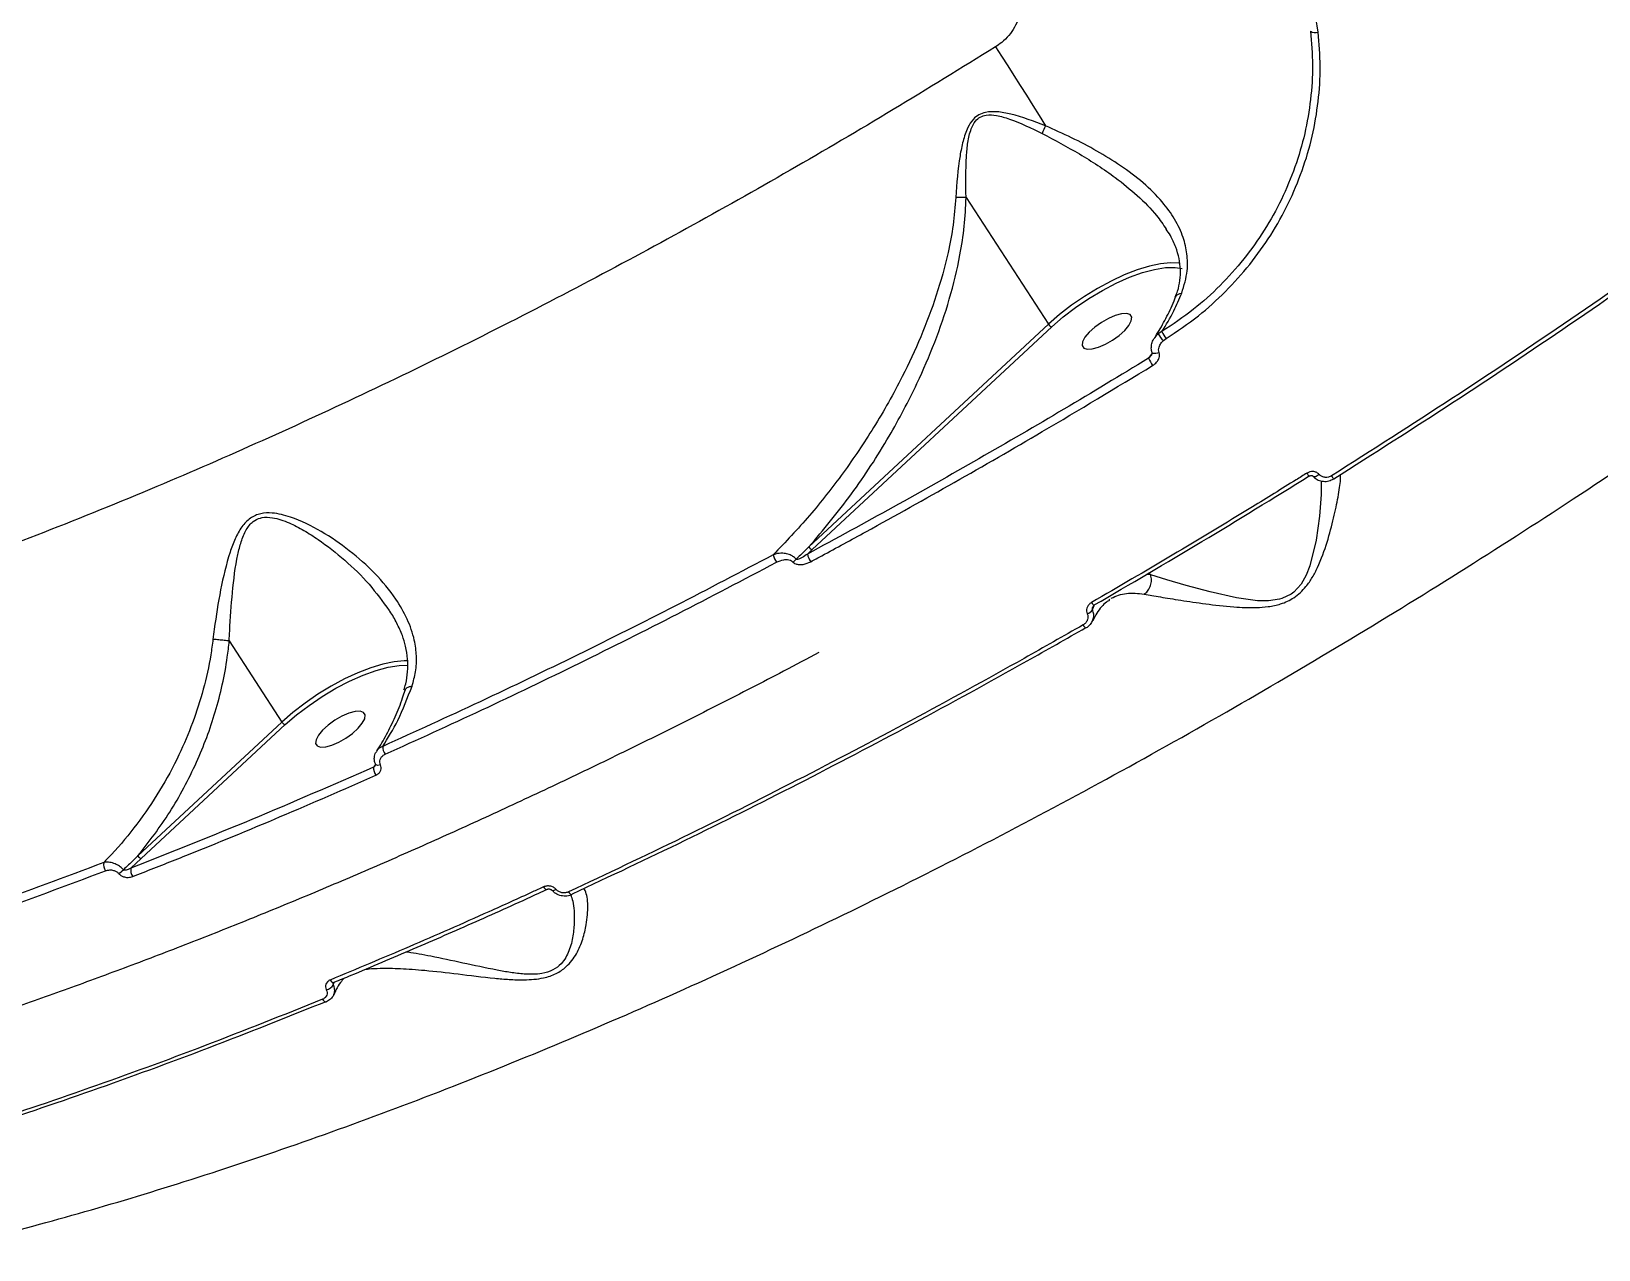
# Model space of a CAD drawing. Header units: millimetres. Extents: x -6901 to 7060, y -7557 to 6158.
# Drawn here: x 1941.7 to 2186.4, y -3014.3 to -2824 of the extents above; entities that cross this region are included whole.
import ezdxf

# ---------------------------------------------------------------- set-up
doc = ezdxf.new("R2010")
doc.units = ezdxf.units.MM
for name, color, linetype in [('DIKOM_ОБЪЕКТ', 7, 'Continuous'), ('DIKOM_РАЗМЕР_ЗОНА', 7, 'Continuous'), ('DIKOM_РАЗМЕР_ОБЪЕКТА', 7, 'Continuous')]:
    doc.layers.add(name, color=color, linetype=linetype)
doc.styles.add('style1', font='arial.ttf', dxfattribs={"width": 0.8})
doc.dimstyles.new('1-50', dxfattribs={"dimtxt": 300, "dimasz": 200, "dimexe": 100, "dimexo": 0, "dimgap": 100, "dimtad": 1, "dimtxsty": 'style1', "dimcen": 200, "dimclrd": 7, "dimclre": 7, "dimclrt": 7, "dimadec": 1, "dimazin": 2, "dimtfac": 1, "dimtmove": 0, "dimatfit": 2, "dimfxl": 0, "dimlwd": 25, "dimlwe": 18, "dimarcsym": 0})

# ---------------------------------------------------------------- blocks, each defined once
blk = doc.blocks.new('*D1')
at = {"layer": 'Defpoints', "color": 0, "transparency": 16777216}
for p in [(-4076.66, -462.32), (4983.51, -3127.59), (4983.51, -6854.07)]:
    blk.add_point(p, dxfattribs=at)
at = {"layer": 'DIKOM_РАЗМЕР_ОБЪЕКТА', "color": 7, "lineweight": 18, "transparency": 16777216}
for p, q in [((-4076.66, -462.32), (-4076.66, -6954.07)), ((4983.51, -3127.59), (4983.51, -6954.07))]:
    blk.add_line(p, q, dxfattribs=at)
at = {"layer": 'DIKOM_РАЗМЕР_ОБЪЕКТА', "color": 7, "lineweight": 25, "transparency": 16777216}
blk.add_line((-3876.66, -6854.07), (4783.51, -6854.07), dxfattribs=at)
at = {"layer": 'DIKOM_РАЗМЕР_ОБЪЕКТА', "color": 7, "transparency": 16777216}
for points in [[(-3876.66, -6820.74), (-3876.66, -6887.4), (-4076.66, -6854.07)], [(4783.51, -6820.74), (4783.51, -6887.4), (4983.51, -6854.07)]]:
    blk.add_solid(points, dxfattribs=at)
at = {"layer": 'DIKOM_РАЗМЕР_ОБЪЕКТА', "color": 7, "transparency": 16777216, "insert": (453.43, -6600.9), "char_height": 300, "attachment_point": 5, "style": 'style1'}
blk.add_mtext('9050', dxfattribs=at)
blk = doc.blocks.new('*D2')
at = {"layer": 'Defpoints', "color": 0, "transparency": 16777216}
for p in [(-1102.73, 4151.17), (-5819.23, -4492.42), (4721.24, -4492.42)]:
    blk.add_point(p, dxfattribs=at)
at = {"layer": 'DIKOM_РАЗМЕР_ОБЪЕКТА', "color": 7, "lineweight": 18, "transparency": 16777216}
for p, q in [((-1102.73, 4151.17), (-5919.23, 4151.17)), ((4721.24, -4492.42), (-5919.23, -4492.42))]:
    blk.add_line(p, q, dxfattribs=at)
at = {"layer": 'DIKOM_РАЗМЕР_ОБЪЕКТА', "color": 7, "lineweight": 25, "transparency": 16777216}
blk.add_line((-5819.23, 3951.17), (-5819.23, -4292.42), dxfattribs=at)
at = {"layer": 'DIKOM_РАЗМЕР_ОБЪЕКТА', "color": 7, "transparency": 16777216}
for points in [[(-5852.56, 3951.17), (-5785.89, 3951.17), (-5819.23, 4151.17)], [(-5852.56, -4292.42), (-5785.89, -4292.42), (-5819.23, -4492.42)]]:
    blk.add_solid(points, dxfattribs=at)
at = {"layer": 'DIKOM_РАЗМЕР_ОБЪЕКТА', "color": 7, "transparency": 16777216, "insert": (-6072.4, -170.63), "char_height": 300, "attachment_point": 5, "rotation": 90, "style": 'style1'}
blk.add_mtext('8650', dxfattribs=at)
blk = doc.blocks.new('*D3')
at = {"layer": 'Defpoints', "color": 0, "transparency": 16777216}
for p in [(-1553.27, 6158.28), (-6450.85, -6312.94), (5659.92, -6312.94)]:
    blk.add_point(p, dxfattribs=at)
at = {"layer": 'DIKOM_РАЗМЕР_ЗОНА', "color": 7, "lineweight": 18, "transparency": 16777216}
for p, q in [((-1553.27, 6158.28), (-6550.85, 6158.28)), ((5659.92, -6312.94), (-6550.85, -6312.94))]:
    blk.add_line(p, q, dxfattribs=at)
at = {"layer": 'DIKOM_РАЗМЕР_ЗОНА', "color": 7, "lineweight": 25, "transparency": 16777216}
blk.add_line((-6450.85, 5958.28), (-6450.85, -6112.94), dxfattribs=at)
at = {"layer": 'DIKOM_РАЗМЕР_ЗОНА', "color": 7, "transparency": 16777216}
for points in [[(-6484.18, 5958.28), (-6417.52, 5958.28), (-6450.85, 6158.28)], [(-6484.18, -6112.94), (-6417.52, -6112.94), (-6450.85, -6312.94)]]:
    blk.add_solid(points, dxfattribs=at)
at = {"layer": 'DIKOM_РАЗМЕР_ЗОНА', "color": 7, "transparency": 16777216, "insert": (-6704.02, -77.33), "char_height": 300, "attachment_point": 5, "rotation": 90, "style": 'style1'}
blk.add_mtext('12500', dxfattribs=at)
blk = doc.blocks.new('*D4')
at = {"layer": 'Defpoints', "color": 0, "transparency": 16777216}
for p in [(-5588.2, -1083.32), (7059.54, -2218.88), (7059.54, -7457.08)]:
    blk.add_point(p, dxfattribs=at)
at = {"layer": 'DIKOM_РАЗМЕР_ЗОНА', "color": 7, "lineweight": 18, "transparency": 16777216}
for p, q in [((-5588.2, -1083.32), (-5588.2, -7557.08)), ((7059.54, -2218.88), (7059.54, -7557.08))]:
    blk.add_line(p, q, dxfattribs=at)
at = {"layer": 'DIKOM_РАЗМЕР_ЗОНА', "color": 7, "lineweight": 25, "transparency": 16777216}
blk.add_line((-5388.2, -7457.08), (6859.54, -7457.08), dxfattribs=at)
at = {"layer": 'DIKOM_РАЗМЕР_ЗОНА', "color": 7, "transparency": 16777216}
for points in [[(-5388.2, -7423.74), (-5388.2, -7490.41), (-5588.2, -7457.08)], [(6859.54, -7423.74), (6859.54, -7490.41), (7059.54, -7457.08)]]:
    blk.add_solid(points, dxfattribs=at)
at = {"layer": 'DIKOM_РАЗМЕР_ЗОНА', "color": 7, "transparency": 16777216, "insert": (735.67, -7203.9), "char_height": 300, "attachment_point": 5, "style": 'style1'}
blk.add_mtext('12650', dxfattribs=at)

msp = doc.modelspace()

# ---------------------------------------------------------------- linework, layer by layer
at = {"layer": 'DIKOM_ОБЪЕКТ', "color": 7, "linetype": 'Continuous', "lineweight": 15}
for p, q in [((2087.682, -2849.971), (2100.531, -2869.751)), ((2100.531, -2869.751), (2063.131, -2904.545)), ((2063.656, -2904.955), (2101.056, -2870.162)), ((2118.255, -2870.914), (2117.673, -2871.27)), ((2118.489, -2872.312), (2118.899, -2872.005)), ((2116.737, -2874.303), (2116.152, -2875.078)), ((2116.759, -2874.235), (2116.746, -2874.211)), ((2062.909, -2905.649), (2063.656, -2904.955)), ((2116.488, -2908.892), (2115.786, -2908.846)), ((2116.488, -2908.892), (2116.271, -2908.56)), ((2109.951, -2912.809), (2110.102, -2912.7)), ((2106.35, -2917.215), (2106.354, -2917.213)), ((1972.634, -2919.238), (1980.857, -2931.896)), ((1980.857, -2931.896), (1958.382, -2952.804)), ((1958.907, -2953.215), (1981.381, -2932.306)), ((1995.479, -2938.53), (1995.179, -2938.928)), ((1957.293, -2954.709), (1958.907, -2953.215)), ((1988.905, -2972.924), (1989.039, -2972.553)), ((1987.777, -2975.594), (1987.813, -2975.575))]:
    msp.add_line(p, q, dxfattribs=at)
at = {"layer": 'DIKOM_ОБЪЕКТ', "color": 7, "linetype": 'Continuous', "lineweight": 15, "flags": 128}
for points in [[(2092.255, -2826.44), (2093.206, -2827.901), (2094.168, -2829.391), (2095.139, -2830.907), (2096.117, -2832.447), (2097.101, -2834.005), (2098.087, -2835.58), (2099.074, -2837.167), (2100.059, -2838.763)], [(2121.022, -2860.254), (2120.952, -2860.244), (2119.608, -2860.172), (2118.043, -2860.323), (2116.29, -2860.695), (2114.388, -2861.279), (2112.377, -2862.062), (2110.303, -2863.028), (2108.208, -2864.155), (2106.14, -2865.42), (2104.143, -2866.794), (2102.26, -2868.249), (2100.531, -2869.751)], [(2101.056, -2870.162), (2102.83, -2868.625), (2104.768, -2867.143), (2106.825, -2865.75), (2108.95, -2864.481), (2111.093, -2863.367), (2113.2, -2862.433), (2115.223, -2861.704), (2117.111, -2861.195), (2118.818, -2860.921), (2120.305, -2860.886), (2121.402, -2861.056)], [(2105.86, -2872.509), (2105.794, -2873.086), (2106.041, -2873.482), (2106.581, -2873.667), (2107.37, -2873.625), (2108.345, -2873.36), (2109.426, -2872.893), (2110.526, -2872.262), (2111.556, -2871.517), (2112.432, -2870.72), (2113.084, -2869.935), (2113.458, -2869.226), (2113.524, -2868.649), (2113.277, -2868.252), (2112.737, -2868.067), (2111.948, -2868.109), (2110.973, -2868.375), (2109.892, -2868.842), (2108.792, -2869.473), (2107.762, -2870.217), (2106.886, -2871.014), (2106.234, -2871.799), (2105.86, -2872.509)], [(2117.813, -2874.178), (2117.547, -2874.271), (2117.291, -2874.329), (2117.066, -2874.346), (2116.889, -2874.321), (2116.776, -2874.257), (2116.759, -2874.235)], [(2143.088, -2894.2), (2143.098, -2896.375), (2142.843, -2899.765), (2142.347, -2903.478), (2141.349, -2907.485), (2140.786, -2908.931), (2139.994, -2910.34), (2138.854, -2911.605), (2138.425, -2911.928), (2136.982, -2912.62), (2136.619, -2912.725), (2134.881, -2912.978), (2133.175, -2912.951), (2129.912, -2912.508), (2125.767, -2911.584), (2122.032, -2910.575), (2119, -2909.696), (2116.494, -2908.902), (2116.492, -2908.901), (2116.492, -2908.901)], [(2142.8, -2893.227), (2142.643, -2893.348), (2142.487, -2893.45), (2142.336, -2893.53), (2142.198, -2893.583), (2142.077, -2893.609), (2141.979, -2893.606), (2141.907, -2893.574), (2141.89, -2893.558)], [(2144.719, -2893.439), (2144.811, -2893.579), (2144.894, -2893.702), (2144.964, -2893.804), (2145.02, -2893.882), (2145.06, -2893.932), (2145.082, -2893.953), (2145.085, -2893.944), (2145.069, -2893.906)], [(2107.265, -2913.219), (2107.362, -2913.363), (2107.452, -2913.486), (2107.532, -2913.585), (2107.599, -2913.656), (2107.65, -2913.694), (2107.683, -2913.701), (2107.686, -2913.699)], [(2107.686, -2913.699), (2107.697, -2913.673), (2107.692, -2913.614)], [(2105.928, -2916.737), (2106.021, -2916.876), (2106.109, -2916.996), (2106.187, -2917.093), (2106.254, -2917.164), (2106.306, -2917.206), (2106.343, -2917.218), (2106.35, -2917.215)], [(2000.573, -2922.321), (1999.933, -2922.316), (1998.368, -2922.468), (1996.615, -2922.84), (1994.713, -2923.423), (1992.703, -2924.207), (1990.628, -2925.173), (1988.534, -2926.3), (1986.465, -2927.565), (1984.468, -2928.939), (1982.585, -2930.393), (1980.857, -2931.896)], [(1981.381, -2932.306), (1983.155, -2930.77), (1985.093, -2929.288), (1987.15, -2927.895), (1989.276, -2926.626), (1991.418, -2925.512), (1993.526, -2924.578), (1995.548, -2923.848), (1997.436, -2923.34), (1999.144, -2923.065), (2000.559, -2923.027)], [(1986.186, -2934.654), (1986.119, -2935.23), (1986.366, -2935.627), (1986.906, -2935.812), (1987.696, -2935.77), (1988.67, -2935.505), (1989.751, -2935.038), (1990.852, -2934.406), (1991.881, -2933.662), (1992.757, -2932.865), (1993.409, -2932.08), (1993.783, -2931.37), (1993.849, -2930.794), (1993.602, -2930.397), (1993.062, -2930.212), (1992.273, -2930.254), (1991.298, -2930.519), (1990.217, -2930.987), (1989.117, -2931.618), (1988.087, -2932.362), (1987.211, -2933.159), (1986.56, -2933.944), (1986.186, -2934.654)], [(1996.238, -2938.599), (1996.021, -2938.645), (1995.827, -2938.66), (1995.665, -2938.642), (1995.546, -2938.592), (1995.477, -2938.513), (1995.475, -2938.51)], [(2021.689, -2957.652), (2021.79, -2957.793), (2021.892, -2957.91), (2021.99, -2957.999), (2022.082, -2958.056), (2022.164, -2958.078), (2022.232, -2958.066), (2022.233, -2958.066)], [(2023.666, -2958.042), (2023.544, -2958.116), (2023.428, -2958.176), (2023.322, -2958.219), (2023.228, -2958.246), (2023.148, -2958.254), (2023.084, -2958.244), (2023.038, -2958.216), (2023.032, -2958.21)], [(2025.609, -2958.425), (2025.706, -2958.562), (2025.804, -2958.677), (2025.899, -2958.765), (2025.988, -2958.824), (2026.068, -2958.851), (2026.135, -2958.846), (2026.143, -2958.842)], [(2026.143, -2958.842), (2026.188, -2958.808), (2026.224, -2958.739)], [(1988.386, -2972.197), (1988.489, -2972.337), (1988.595, -2972.452), (1988.701, -2972.538), (1988.803, -2972.59), (1988.896, -2972.608), (1988.978, -2972.589)], [(1987.193, -2975.2), (1987.292, -2975.336), (1987.395, -2975.449), (1987.498, -2975.533), (1987.598, -2975.587), (1987.691, -2975.608), (1987.773, -2975.596), (1987.777, -2975.594)]]:
    msp.add_lwpolyline(points, dxfattribs=at)
at = {"layer": 'DIKOM_ОБЪЕКТ', "color": 7, "linetype": 'Continuous', "lineweight": 15}
for centre, radius, start, end in [((2142.184, -2822.602), 1.59, 242.16905, 286.85104), ((2240.497, -2901.476), 153.805, 155.93664, 156.42289), ((2101.3, -2869.31), 0.886, 209.86783, 254.02966), ((2118.126, -2872.218), 1.051, 115.53867, 146.50906), ((2121.391, -2869.202), 4.254, 209.08476, 226.98565), ((2127.834, -2865.998), 10.767, 207.16427, 213.91011), ((2124.189, -2871.246), 8.904, 205.49209, 213.89425), ((2142.655, -2892.127), 1.978, 206.6633, 225.03928), ((2060.707, -2905.105), 3.215, 191.9702, 214.84759), ((2058.959, -2904.57), 2.874, 305.80337, 319.02993), ((2065.98, -2905.041), 3.13, 191.19013, 215.34418), ((2063.899, -2904.104), 0.886, 209.86833, 254.02916), ((2106.109, -2913.521), 1.551, 288.05769, 327.56356), ((1981.625, -2931.455), 0.886, 209.85713, 254.04075), ((1998.604, -2935.772), 2.008, 177.8881, 215.42138), ((1997.05, -2939.099), 1.879, 174.76561, 216.14495), ((1959.15, -2952.363), 0.886, 209.86815, 254.02936), ((1954.651, -2954.173), 1.651, 168.65065, 215.31472), ((1953.799, -2952.855), 3.139, 300.20199, 317.19074), ((1958.852, -2955.083), 1.603, 166.53616, 216.02343), ((1987.502, -2972.091), 1.632, 280.15959, 329.30959)]:
    msp.add_arc(centre, radius, start, end, dxfattribs=at)
for points, knots in [([(1836.122, -3022.975), (1839.914, -3023.291), (1847.501, -3023.922), (1859.861, -3023.946), (1873.017, -3023.288), (1887.032, -3021.852), (1901.858, -3019.644), (1917.174, -3016.706), (1932.913, -3013.068), (1949.005, -3008.772), (1965.712, -3003.748), (1983, -2997.983), (2000.823, -2991.479), (2018.794, -2984.379), (2036.847, -2976.72), (2054.919, -2968.553), (2073.297, -2959.746), (2091.932, -2950.304), (2110.763, -2940.246), (2129.387, -2929.787), (2147.747, -2918.973), (2165.79, -2907.854), (2183.8, -2896.258), (2201.713, -2884.205), (2219.463, -2871.727), (2236.676, -2859.089), (2253.305, -2846.337), (2269.319, -2833.519), (2284.964, -2820.44), (2300.167, -2807.134), (2314.871, -2793.644), (2327.767, -2781.204), (2339.05, -2769.842), (2345.488, -2763.006), (2348.71, -2759.586)], [0, 0, 0, 0, 0.0311784, 0.0623809, 0.0935594, 0.1256442, 0.1577551, 0.1898399, 0.2210202, 0.2522243, 0.2834046, 0.3154897, 0.3476009, 0.379686, 0.410889, 0.4421158, 0.4733189, 0.5054256, 0.5375585, 0.5696654, 0.6009196, 0.6321978, 0.6634522, 0.69561, 0.727794, 0.7599519, 0.7912842, 0.8226406, 0.8539729, 0.8862089, 0.9184711, 0.9507073, 0.9753305, 1, 1, 1, 1]), ([(2142.645, -2824.124), (2142.217, -2821.542), (2141.568, -2817.632), (2139.84, -2812.678), (2138.711, -2810.296), (2138.147, -2809.105)], [0, 0, 0, 0, 0.4927651, 0.7463799, 1, 1, 1, 1]), ([(2095.42, -2814.359), (2095.807, -2815.339), (2096.573, -2817.275), (2096.473, -2820.46), (2095.403, -2823.412), (2093.782, -2825.393), (2092.587, -2826.213), (2092.255, -2826.44)], [0, 0, 0, 0, 0.2385221, 0.4713356, 0.6968099, 0.9159925, 1, 1, 1, 1]), ([(2141.442, -2824.008), (2141.587, -2825.766), (2141.878, -2829.287), (2141.54, -2834.648), (2140.641, -2839.98), (2139.107, -2845.218), (2136.992, -2850.288), (2134.317, -2855.117), (2131.1, -2859.631), (2127.392, -2863.769), (2123.15, -2867.631), (2119.929, -2869.791), (2118.255, -2870.914)], [0, 0, 0, 0, 0.0992788, 0.1988735, 0.2981533, 0.3974215, 0.4970066, 0.5962713, 0.6950868, 0.7942203, 0.8930333, 1, 1, 1, 1]), ([(2118.899, -2872.005), (2120.61, -2870.858), (2123.903, -2868.651), (2128.241, -2864.705), (2132.034, -2860.479), (2135.326, -2855.87), (2138.065, -2850.94), (2140.232, -2845.765), (2141.806, -2840.42), (2142.732, -2834.98), (2143.084, -2829.51), (2142.791, -2825.917), (2142.645, -2824.124)], [0, 0, 0, 0, 0.1070815, 0.205973, 0.3051826, 0.4040765, 0.5033361, 0.6029158, 0.7021777, 0.8013468, 0.9008321, 1, 1, 1, 1]), ([(2092.255, -2826.44), (2086.935, -2829.732), (2076.289, -2836.319), (2060.189, -2845.768), (2044.045, -2854.873), (2027.67, -2863.696), (2011.1, -2872.204), (1994.373, -2880.362), (1977.76, -2888.032), (1960.833, -2895.399), (1943.654, -2902.386), (1926.294, -2908.923), (1909.115, -2914.853), (1892.185, -2920.13), (1875.573, -2924.719), (1859.664, -2928.515), (1844.496, -2931.525), (1830.088, -2933.777), (1816.188, -2935.309), (1802.869, -2936.086), (1790.193, -2936.086), (1778.449, -2935.31), (1767.656, -2933.781), (1757.807, -2931.539), (1748.735, -2928.546), (1740.505, -2924.78), (1733.172, -2920.232), (1727.291, -2915.361), (1722.713, -2910.309), (1719.875, -2906.579), (1718.639, -2904.255), (1718.371, -2903.749)], [0, 0, 0, 0, 0.0324341, 0.0649069, 0.0973797, 0.1298136, 0.1635776, 0.1973856, 0.2311934, 0.2649572, 0.3016685, 0.3384079, 0.375119, 0.4129025, 0.4507169, 0.4885003, 0.5250901, 0.561708, 0.5982978, 0.635955, 0.6736433, 0.7113004, 0.7478034, 0.7843345, 0.8208375, 0.8584041, 0.8960014, 0.9335681, 0.9627258, 0.9918837, 1, 1, 1, 1]), ([(2100.059, -2838.763), (2098.279, -2838.073), (2095.818, -2837.119), (2092.646, -2836.528), (2090.93, -2836.547), (2089.646, -2836.994), (2088.648, -2837.804), (2087.78, -2839.224), (2087.154, -2841.174), (2086.425, -2844.795), (2086.212, -2847.76), (2086.055, -2849.941)], [0, 0, 0, 0, 0.2311255, 0.3196835, 0.3914238, 0.4367157, 0.4822443, 0.5456922, 0.6388391, 0.7342153, 1, 1, 1, 1]), ([(2087.673, -2849.964), (2087.673, -2849.962), (2087.603, -2847.812), (2087.604, -2844.924), (2087.909, -2841.357), (2088.323, -2839.477), (2088.988, -2838.093), (2089.852, -2837.341), (2091.021, -2836.998), (2092.596, -2837.137), (2095.561, -2837.996), (2097.858, -2839.131), (2099.532, -2839.957)], [0, 0, 0, 0, 0.0003143, 0.2742155, 0.3691388, 0.4635389, 0.5235455, 0.564863, 0.6061806, 0.6747243, 0.7630171, 1, 1, 1, 1]), ([(2099.532, -2839.957), (2101.494, -2841.002), (2105.47, -2843.119), (2110.488, -2846.388), (2114.488, -2849.643), (2117.178, -2852.336), (2118.43, -2854.188), (2118.908, -2854.894)], [0, 0, 0, 0, 0.257972, 0.5225934, 0.7025415, 0.8865434, 1, 1, 1, 1]), ([(2121.346, -2864.885), (2121.703, -2863.722), (2122.33, -2861.682), (2122.227, -2858.763), (2121.606, -2856.05), (2120.315, -2853.317), (2118.24, -2850.437), (2115.398, -2847.628), (2111.914, -2844.996), (2108.123, -2842.674), (2104.176, -2840.602), (2101.43, -2839.375), (2100.059, -2838.763)], [0, 0, 0, 0, 0.1044886, 0.1833856, 0.262338, 0.3558378, 0.4494199, 0.5631938, 0.6770791, 0.7845052, 0.8924058, 1, 1, 1, 1]), ([(2217.88, -2843.466), (2211.999, -2847.779), (2200.236, -2856.404), (2182.071, -2869.039), (2163.583, -2881.449), (2151.007, -2889.442), (2144.719, -2893.439)], [0, 0, 0, 0, 0.2485971, 0.4971934, 0.7485968, 1, 1, 1, 1]), ([(2145.069, -2893.906), (2151.273, -2889.963), (2163.682, -2882.078), (2182.065, -2869.75), (2200.264, -2857.102), (2212.135, -2848.4), (2218.071, -2844.048)], [0, 0, 0, 0, 0.2485971, 0.4971936, 0.7485965, 1, 1, 1, 1]), ([(2086.055, -2849.941), (2085.942, -2851.386), (2085.714, -2854.278), (2084.736, -2859.411), (2083.118, -2865.278), (2080.673, -2871.743), (2077.438, -2878.677), (2073.413, -2885.823), (2068.535, -2893.054), (2063.313, -2899.734), (2059.478, -2903.76), (2057.562, -2905.772)], [0, 0, 0, 0, 0.0661309, 0.1323029, 0.2383366, 0.3447321, 0.4509764, 0.5939567, 0.7292241, 0.8647218, 1, 1, 1, 1]), ([(2063.131, -2904.545), (2065.396, -2901.841), (2069.926, -2896.432), (2075.505, -2887.79), (2079.757, -2879.777), (2082.855, -2872.59), (2085.156, -2865.885), (2086.627, -2859.8), (2087.465, -2854.473), (2087.61, -2851.471), (2087.682, -2849.971)], [0, 0, 0, 0, 0.1801415, 0.3602678, 0.513482, 0.6278149, 0.7423222, 0.8564281, 0.9282342, 1, 1, 1, 1]), ([(2087.673, -2849.964), (2087.42, -2849.963), (2086.955, -2849.961), (2086.38, -2849.95), (2086.1, -2849.942), (2086.055, -2849.941)], [0, 0, 0, 0, 0.4994803, 0.9205585, 1, 1, 1, 1]), ([(2087.682, -2849.971), (2087.681, -2849.97), (2087.679, -2849.967), (2087.676, -2849.965), (2087.674, -2849.964), (2087.673, -2849.964)], [0, 0, 0, 0, 0.3893892, 0.7810099, 1, 1, 1, 1]), ([(2120.338, -2865.486), (2120.462, -2865.183), (2120.815, -2864.321), (2121.093, -2862.882), (2121.183, -2861.196), (2120.963, -2859.462), (2120.432, -2857.693), (2119.747, -2856.151), (2119.136, -2855.231), (2118.91, -2854.892)], [0, 0, 0, 0, 0.082418, 0.2351834, 0.391685, 0.5525479, 0.7222857, 0.8975827, 1, 1, 1, 1]), ([(2118.255, -2870.914), (2118.896, -2869.854), (2120.035, -2867.97), (2120.947, -2865.824), (2121.346, -2864.885)], [0, 0, 0, 0, 0.5623865, 1, 1, 1, 1]), ([(2120.419, -2865.514), (2120.43, -2865.46), (2120.47, -2865.256), (2120.774, -2865.045), (2121.121, -2864.922), (2121.312, -2864.89), (2121.346, -2864.885)], [0, 0, 0, 0, 0.1601399, 0.6048783, 0.929465, 1, 1, 1, 1]), ([(2117.244, -2871.632), (2117.305, -2871.541), (2117.886, -2870.679), (2118.876, -2868.872), (2119.859, -2866.891), (2120.298, -2865.689), (2120.378, -2865.47)], [0, 0, 0, 0, 0.0498598, 0.477204, 0.9044598, 1, 1, 1, 1]), ([(2116.747, -2874.211), (2116.746, -2874.208), (2116.622, -2873.998), (2116.562, -2873.49), (2116.646, -2872.761), (2116.846, -2872.218), (2117.047, -2871.97), (2117.084, -2871.924)], [0, 0, 0, 0, 0.0043565, 0.3026353, 0.6061989, 0.9271431, 1, 1, 1, 1]), ([(2117.673, -2871.27), (2117.462, -2871.435), (2117.218, -2871.627), (2117.101, -2871.89), (2117.085, -2871.925)], [0, 0, 0, 0, 0.8650482, 1, 1, 1, 1]), ([(2117.813, -2874.178), (2117.775, -2874.039), (2117.699, -2873.763), (2117.797, -2873.257), (2118.053, -2872.75), (2118.351, -2872.451), (2118.489, -2872.312)], [0, 0, 0, 0, 0.2097014, 0.4181624, 0.7298846, 1, 1, 1, 1]), ([(2116.152, -2875.078), (2111.755, -2877.741), (2102.962, -2883.068), (2089.668, -2890.807), (2076.313, -2898.371), (2067.377, -2903.223), (2062.909, -2905.649)], [0, 0, 0, 0, 0.2493149, 0.4986293, 0.7493144, 1, 1, 1, 1]), ([(2116.572, -2874.62), (2116.47, -2874.746), (2116.337, -2874.908), (2116.186, -2875.047), (2116.152, -2875.078)], [0, 0, 0, 0, 0.7735631, 1, 1, 1, 1]), ([(2116.565, -2874.615), (2116.594, -2874.583), (2116.671, -2874.498), (2116.726, -2874.365), (2116.751, -2874.255), (2116.746, -2874.212), (2116.747, -2874.214), (2116.747, -2874.215)], [0, 0, 0, 0, 0.1956472, 0.5234963, 0.7210359, 0.9030912, 1, 1, 1, 1]), ([(2116.798, -2876.211), (2116.858, -2876.173), (2117.143, -2875.989), (2117.542, -2875.599), (2117.83, -2875.058), (2117.923, -2874.577), (2117.849, -2874.311), (2117.813, -2874.178)], [0, 0, 0, 0, 0.0843573, 0.4026574, 0.6518314, 0.8255037, 1, 1, 1, 1]), ([(2063.427, -2906.852), (2064.001, -2906.543), (2066.874, -2904.996), (2074.346, -2900.925), (2085.832, -2894.504), (2100.775, -2885.892), (2111.064, -2879.676), (2116.798, -2876.211)], [0, 0, 0, 0, 0.0321565, 0.1607917, 0.4182836, 0.6757756, 1, 1, 1, 1]), ([(2140.888, -2893.015), (2140.323, -2893.367), (2137.497, -2895.129), (2130.506, -2899.443), (2119.872, -2905.874), (2111.469, -2910.77), (2107.265, -2913.219)], [0, 0, 0, 0, 0.0507666, 0.2538468, 0.6266942, 1, 1, 1, 1]), ([(2107.692, -2913.614), (2113.303, -2910.341), (2124.538, -2903.787), (2135.665, -2896.905), (2141.235, -2893.46)], [0, 0, 0, 0, 0.4994503, 1, 1, 1, 1]), ([(2115.483, -2911.918), (2116.28, -2912.061), (2117.895, -2912.349), (2121.192, -2912.874), (2125.04, -2913.448), (2129.039, -2913.928), (2132.391, -2914.085), (2134.868, -2913.908), (2136.881, -2913.497), (2139.029, -2912.511), (2140.66, -2910.944), (2141.772, -2909.291), (2142.987, -2906.933), (2144.111, -2903.713), (2145.111, -2899.958), (2145.797, -2896.644), (2146.149, -2894.37), (2146.135, -2893.488), (2146.131, -2893.225)], [0, 0, 0, 0, 0.0783682, 0.1588448, 0.2443954, 0.3316695, 0.3958165, 0.4284015, 0.4619059, 0.4999239, 0.5439573, 0.5757746, 0.6083425, 0.6946086, 0.7832984, 0.8713613, 0.961738, 1, 1, 1, 1]), ([(2142.8, -2893.227), (2142.775, -2893.201), (2142.643, -2893.061), (2142.338, -2892.864), (2141.856, -2892.748), (2141.343, -2892.785), (2141.039, -2892.938), (2140.888, -2893.015)], [0, 0, 0, 0, 0.0535432, 0.2897962, 0.5263645, 0.7631332, 1, 1, 1, 1]), ([(2141.888, -2893.565), (2141.861, -2893.536), (2141.81, -2893.482), (2141.667, -2893.434), (2141.506, -2893.432), (2141.362, -2893.466), (2141.287, -2893.514), (2141.26, -2893.531)], [0, 0, 0, 0, 0.2583134, 0.4882794, 0.6854977, 0.8872809, 1, 1, 1, 1]), ([(2141.866, -2893.515), (2141.907, -2893.559), (2142.13, -2893.797), (2142.642, -2894.134), (2143.451, -2894.337), (2144.309, -2894.284), (2144.816, -2894.032), (2145.069, -2893.906)], [0, 0, 0, 0, 0.054233, 0.2910973, 0.5276397, 0.7637378, 1, 1, 1, 1]), ([(2144.719, -2893.439), (2144.567, -2893.516), (2144.263, -2893.671), (2143.749, -2893.708), (2143.265, -2893.592), (2142.958, -2893.394), (2142.825, -2893.253), (2142.8, -2893.227)], [0, 0, 0, 0, 0.2363585, 0.4725893, 0.7091562, 0.9458702, 1, 1, 1, 1]), ([(2001.167, -2926.29), (2001.377, -2925.546), (2001.818, -2923.984), (2001.917, -2921.571), (2001.558, -2918.795), (2000.509, -2915.787), (1998.488, -2912.254), (1995.475, -2908.617), (1991.5, -2905.104), (1987.093, -2902.023), (1982.984, -2900.022), (1979.703, -2899.176), (1977.516, -2899.251), (1975.821, -2899.994), (1974.494, -2901.43), (1973.497, -2903.279), (1972.33, -2906.519), (1971.207, -2911.205), (1970.496, -2915.845), (1970.163, -2918.448), (1970.094, -2918.981)], [0, 0, 0, 0, 0.0399727, 0.0838368, 0.1277318, 0.188933, 0.2502293, 0.3350385, 0.4199809, 0.5024361, 0.5846123, 0.6297423, 0.6580822, 0.6869131, 0.7179993, 0.7532859, 0.7887207, 0.8822424, 0.9758693, 1, 1, 1, 1]), ([(1972.626, -2919.231), (1972.626, -2919.23), (1972.648, -2918.702), (1972.765, -2916.159), (1973.091, -2911.591), (1973.654, -2906.953), (1974.454, -2903.72), (1975.162, -2901.917), (1976.186, -2900.59), (1977.169, -2900.098), (1978.185, -2899.872), (1979.744, -2899.928), (1981.959, -2900.717), (1984.316, -2901.938), (1987.276, -2903.844), (1990.761, -2906.596), (1994.583, -2910.295), (1996.595, -2913.078), (1997.598, -2914.465)], [0, 0, 0, 0, 0.0001194, 0.0330346, 0.1592318, 0.2881863, 0.3340686, 0.3808013, 0.4192492, 0.4475594, 0.4540362, 0.4889723, 0.5473051, 0.6023685, 0.6574992, 0.7704153, 0.885614, 1, 1, 1, 1]), ([(2057.562, -2905.772), (2052.475, -2908.452), (2042.3, -2913.811), (2027.033, -2921.445), (2011.776, -2928.798), (2001.657, -2933.398), (1996.597, -2935.698)], [0, 0, 0, 0, 0.2491002, 0.4982003, 0.7491003, 1, 1, 1, 1]), ([(1996.968, -2936.935), (2002.002, -2934.647), (2012.071, -2930.07), (2027.324, -2922.723), (2042.662, -2915.057), (2052.933, -2909.647), (2058.069, -2906.943)], [0, 0, 0, 0, 0.2490994, 0.4981994, 0.7490996, 1, 1, 1, 1]), ([(2061.129, -2906.454), (2061.075, -2906.395), (2060.901, -2906.204), (2060.488, -2905.905), (2059.832, -2905.63), (2058.926, -2905.49), (2058.14, -2905.574), (2057.678, -2905.732), (2057.562, -2905.772)], [0, 0, 0, 0, 0.063544, 0.2059174, 0.3867538, 0.5938459, 0.8977453, 1, 1, 1, 1]), ([(2058.069, -2906.943), (2058.438, -2906.781), (2058.984, -2906.543), (2059.751, -2906.503), (2060.213, -2906.597), (2060.497, -2906.753), (2060.607, -2906.867), (2060.641, -2906.901)], [0, 0, 0, 0, 0.4385451, 0.6486718, 0.8192213, 0.9451705, 1, 1, 1, 1]), ([(2060.641, -2906.901), (2060.677, -2906.938), (2060.796, -2907.059), (2061.103, -2907.223), (2061.613, -2907.325), (2062.445, -2907.281), (2063.038, -2907.022), (2063.427, -2906.852)], [0, 0, 0, 0, 0.0555015, 0.1783904, 0.3495139, 0.572883, 1, 1, 1, 1]), ([(2063.131, -2904.545), (2062.91, -2904.757), (2062.245, -2905.395), (2061.576, -2906.03), (2061.129, -2906.454)], [0, 0, 0, 0, 0.3320237, 1, 1, 1, 1]), ([(2062.909, -2905.649), (2062.635, -2905.842), (2062.229, -2906.128), (2061.691, -2906.389), (2061.393, -2906.482), (2061.21, -2906.498), (2061.146, -2906.463), (2061.129, -2906.454)], [0, 0, 0, 0, 0.4939087, 0.7308009, 0.8854563, 0.9700616, 1, 1, 1, 1]), ([(2115.483, -2911.918), (2115.521, -2911.891), (2115.757, -2911.723), (2116.154, -2911.301), (2116.517, -2910.563), (2116.665, -2909.712), (2116.55, -2909.171), (2116.492, -2908.901)], [0, 0, 0, 0, 0.0428945, 0.2679881, 0.5120029, 0.7560002, 1, 1, 1, 1]), ([(2116.492, -2908.901), (2116.491, -2908.9), (2116.49, -2908.897), (2116.489, -2908.894), (2116.488, -2908.892)], [0, 0, 0, 0, 0.4098032, 1, 1, 1, 1]), ([(2110.329, -2912.539), (2111.097, -2912.221), (2112.651, -2911.579), (2114.532, -2911.804), (2115.483, -2911.918)], [0, 0, 0, 0, 0.494514, 1, 1, 1, 1]), ([(2107.265, -2913.219), (2107.214, -2913.25), (2107.016, -2913.373), (2106.733, -2913.658), (2106.515, -2914.092), (2106.447, -2914.561), (2106.542, -2914.851), (2106.589, -2914.995)], [0, 0, 0, 0, 0.0825609, 0.3217258, 0.5513033, 0.7755976, 1, 1, 1, 1]), ([(2107.418, -2914.353), (2107.404, -2914.308), (2107.388, -2914.256), (2107.385, -2914.141), (2107.391, -2914.061), (2107.421, -2914), (2107.425, -2913.992)], [0, 0, 0, 0, 0.3909995, 0.4505485, 0.9345396, 1, 1, 1, 1]), ([(2107.418, -2914.353), (2107.432, -2914.311), (2107.506, -2914.102), (2107.582, -2913.897), (2107.642, -2913.734)], [0, 0, 0, 0, 0.2007856, 1, 1, 1, 1]), ([(2107.689, -2913.705), (2107.653, -2913.725), (2107.558, -2913.778), (2107.465, -2913.89), (2107.438, -2913.962), (2107.426, -2913.993)], [0, 0, 0, 0, 0.2535683, 0.6773369, 1, 1, 1, 1]), ([(2110.042, -2912.903), (2109.898, -2912.98), (2109.463, -2913.211), (2108.816, -2913.86), (2108.075, -2914.81), (2107.658, -2915.676), (2107.451, -2916.104)], [0, 0, 0, 0, 0.1480056, 0.4455955, 0.7256589, 1, 1, 1, 1]), ([(1999.904, -2926.877), (2000.004, -2926.566), (2000.307, -2925.62), (2000.514, -2924.007), (2000.53, -2922.044), (2000.238, -2920.159), (1999.675, -2918.306), (1998.815, -2916.466), (1998.114, -2915.142), (1997.65, -2914.493), (1997.617, -2914.447)], [0, 0, 0, 0, 0.0735263, 0.223706, 0.3798374, 0.5391851, 0.6743217, 0.8320497, 0.9880447, 1, 1, 1, 1]), ([(2105.928, -2916.737), (2102.864, -2918.483), (2093.905, -2923.589), (2079.007, -2931.757), (2061.21, -2941.099), (2043.382, -2950.051), (2031.533, -2955.634), (2025.609, -2958.425)], [0, 0, 0, 0, 0.1144543, 0.3347652, 0.5550754, 0.7775378, 1, 1, 1, 1]), ([(2106.589, -2914.995), (2106.636, -2915.138), (2106.731, -2915.424), (2106.664, -2915.886), (2106.449, -2916.31), (2106.171, -2916.587), (2105.977, -2916.707), (2105.928, -2916.737)], [0, 0, 0, 0, 0.2256872, 0.4513879, 0.6801761, 0.9175842, 1, 1, 1, 1]), ([(2107.404, -2916.043), (2107.291, -2916.252), (2107.044, -2916.709), (2106.632, -2917.103), (2106.356, -2917.209), (2106.349, -2917.212)], [0, 0, 0, 0, 0.4514875, 0.9852973, 1, 1, 1, 1]), ([(2107.393, -2916.035), (2107.436, -2915.958), (2107.6, -2915.664), (2107.644, -2915.062), (2107.493, -2914.589), (2107.418, -2914.353)], [0, 0, 0, 0, 0.1506147, 0.5743873, 1, 1, 1, 1]), ([(1970.094, -2918.981), (1969.987, -2919.786), (1969.636, -2922.413), (1968.652, -2926.802), (1966.975, -2932.031), (1964.717, -2937.357), (1961.835, -2942.686), (1958.297, -2947.895), (1955.268, -2951.538), (1953.441, -2953.425), (1953.032, -2953.848)], [0, 0, 0, 0, 0.0601219, 0.1962365, 0.3328176, 0.4690627, 0.6303283, 0.7921147, 0.9534343, 1, 1, 1, 1]), ([(1972.626, -2919.231), (1972.375, -2919.205), (1971.875, -2919.153), (1971.021, -2919.068), (1970.427, -2919.011), (1970.138, -2918.985), (1970.094, -2918.981)], [0, 0, 0, 0, 0.3157288, 0.6314576, 0.9437709, 1, 1, 1, 1]), ([(2026.224, -2958.739), (2032.078, -2955.982), (2043.785, -2950.467), (2061.515, -2941.572), (2079.33, -2932.228), (2094.31, -2924.018), (2103.307, -2918.891), (2106.363, -2917.149)], [0, 0, 0, 0, 0.2203104, 0.4406208, 0.6630828, 0.8855451, 1, 1, 1, 1]), ([(2064.696, -2921.05), (2062.858, -2922.026), (2057.685, -2924.77), (2049.176, -2929.138), (2039.19, -2934.156), (2029.246, -2939.012), (2019.37, -2943.702), (2009.568, -2948.222), (1999.836, -2952.574), (1990.169, -2956.761), (1980.564, -2960.785), (1971.019, -2964.645), (1961.531, -2968.345), (1952.098, -2971.883), (1942.717, -2975.262), (1933.389, -2978.479), (1924.138, -2981.528), (1915.003, -2984.394), (1906.016, -2987.067), (1897.188, -2989.544), (1888.514, -2991.826), (1879.99, -2993.917), (1871.614, -2995.815), (1863.381, -2997.523), (1855.291, -2999.04), (1847.342, -3000.367), (1839.53, -3001.503), (1831.854, -3002.449), (1824.33, -3003.202), (1816.986, -3003.759), (1809.851, -3004.117), (1802.939, -3004.275), (1796.247, -3004.234), (1789.773, -3003.994), (1783.513, -3003.556), (1777.466, -3002.919), (1771.631, -3002.083), (1766.006, -3001.047), (1760.589, -2999.811), (1755.38, -2998.374), (1750.387, -2996.738), (1745.623, -2994.908), (1741.114, -2992.888), (1736.863, -2990.689), (1732.898, -2988.294), (1730.056, -2986.398), (1728.618, -2985.241), (1728.327, -2985.007)], [0, 0, 0, 0, 0.01268, 0.0356735, 0.0587184, 0.081682, 0.1045318, 0.1272946, 0.149996, 0.1726622, 0.195319, 0.2179898, 0.2406946, 0.2634591, 0.2863093, 0.309271, 0.3323259, 0.3553455, 0.3782371, 0.4010343, 0.423763, 0.4464495, 0.4691198, 0.4917992, 0.5145057, 0.5372649, 0.5601027, 0.5830449, 0.6061038, 0.6291608, 0.6521084, 0.6749547, 0.697725, 0.7204449, 0.7431398, 0.7658351, 0.78855, 0.8113064, 0.8341286, 0.8570407, 0.8800656, 0.9031078, 0.926062, 0.948888, 0.9716085, 0.9942465, 1, 1, 1, 1]), ([(1958.382, -2952.804), (1960.103, -2950.582), (1962.703, -2947.222), (1965.599, -2942.18), (1968.136, -2937.042), (1970.157, -2931.639), (1971.595, -2926.084), (1972.286, -2922.377), (1972.54, -2920.081), (1972.634, -2919.238)], [0, 0, 0, 0, 0.2355381, 0.3560368, 0.4765278, 0.7016568, 0.817294, 0.9329162, 1, 1, 1, 1]), ([(1972.634, -2919.238), (1972.633, -2919.237), (1972.631, -2919.234), (1972.628, -2919.232), (1972.626, -2919.232), (1972.626, -2919.231)], [0, 0, 0, 0, 0.4274814, 0.7868754, 1, 1, 1, 1]), ([(1996.597, -2935.698), (1997.415, -2934.381), (1999.189, -2931.523), (2000.474, -2928.124), (2001.167, -2926.29)], [0, 0, 0, 0, 0.4604837, 1, 1, 1, 1]), ([(2000.125, -2926.941), (2000.136, -2926.877), (2000.17, -2926.674), (2000.501, -2926.446), (2000.893, -2926.324), (2001.131, -2926.294), (2001.167, -2926.29)], [0, 0, 0, 0, 0.183053, 0.5793688, 0.9360095, 1, 1, 1, 1]), ([(1995.652, -2936.417), (1995.662, -2936.404), (1996.228, -2935.624), (1997.213, -2933.855), (1998.564, -2931.103), (1999.517, -2928.767), (1999.957, -2927.306), (2000.079, -2926.902)], [0, 0, 0, 0, 0.0051805, 0.300143, 0.5942223, 0.8876967, 1, 1, 1, 1]), ([(1996.597, -2935.698), (1996.509, -2935.734), (1996.183, -2935.867), (1995.83, -2936.105), (1995.699, -2936.372), (1995.671, -2936.429)], [0, 0, 0, 0, 0.2265243, 0.833482, 1, 1, 1, 1]), ([(1995.449, -2938.67), (1995.445, -2938.676), (1995.397, -2938.755), (1995.299, -2938.839), (1995.205, -2938.909), (1995.179, -2938.928)], [0, 0, 0, 0, 0.0593248, 0.7389359, 1, 1, 1, 1]), ([(1995.484, -2938.507), (1995.469, -2938.482), (1995.316, -2938.213), (1995.249, -2937.62), (1995.343, -2936.91), (1995.587, -2936.56), (1995.676, -2936.433)], [0, 0, 0, 0, 0.0386316, 0.4168737, 0.7877393, 1, 1, 1, 1]), ([(1995.447, -2938.669), (1995.453, -2938.663), (1995.498, -2938.619), (1995.494, -2938.591), (1995.48, -2938.535), (1995.474, -2938.509)], [0, 0, 0, 0, 0.0797487, 0.5878702, 1, 1, 1, 1]), ([(1995.532, -2940.208), (1995.589, -2940.18), (1995.796, -2940.079), (1996.083, -2939.831), (1996.302, -2939.445), (1996.373, -2939.016), (1996.283, -2938.738), (1996.238, -2938.599)], [0, 0, 0, 0, 0.0918815, 0.3355673, 0.5630892, 0.7814213, 1, 1, 1, 1]), ([(1996.238, -2938.599), (1996.191, -2938.456), (1996.099, -2938.171), (1996.173, -2937.731), (1996.397, -2937.33), (1996.695, -2937.07), (1996.909, -2936.964), (1996.968, -2936.935)], [0, 0, 0, 0, 0.2169045, 0.4334638, 0.6619617, 0.9080885, 1, 1, 1, 1]), ([(1995.179, -2938.928), (1988.813, -2941.712), (1976.063, -2947.288), (1963.556, -2952.233), (1957.293, -2954.709)], [0, 0, 0, 0, 0.4992718, 1, 1, 1, 1]), ([(1957.556, -2956.025), (1958.107, -2955.811), (1960.864, -2954.739), (1968.512, -2951.708), (1980.588, -2946.754), (1990.548, -2942.391), (1995.532, -2940.208)], [0, 0, 0, 0, 0.0441409, 0.2207135, 0.6100135, 1, 1, 1, 1]), ([(1958.382, -2952.804), (1958.162, -2953.017), (1957.406, -2953.749), (1956.643, -2954.474), (1956.102, -2954.988)], [0, 0, 0, 0, 0.2912907, 1, 1, 1, 1]), ([(1953.032, -2953.848), (1947, -2956.115), (1934.935, -2960.648), (1917.198, -2966.647), (1899.735, -2972.093), (1888.44, -2975.144), (1882.793, -2976.669)], [0, 0, 0, 0, 0.2485974, 0.4971942, 0.7485973, 1, 1, 1, 1]), ([(1882.903, -2978.001), (1888.5, -2976.49), (1899.693, -2973.468), (1917.123, -2968.042), (1934.961, -2962.018), (1947.19, -2957.424), (1953.304, -2955.127)], [0, 0, 0, 0, 0.2485965, 0.497193, 0.7485969, 1, 1, 1, 1]), ([(1956.102, -2954.988), (1956.071, -2954.953), (1955.893, -2954.747), (1955.481, -2954.389), (1954.782, -2954.002), (1953.97, -2953.774), (1953.375, -2953.773), (1953.081, -2953.837), (1953.032, -2953.848)], [0, 0, 0, 0, 0.039507, 0.2326473, 0.4437494, 0.6867446, 0.9479589, 1, 1, 1, 1]), ([(1953.304, -2955.127), (1953.528, -2955.065), (1953.92, -2954.957), (1954.523, -2955.032), (1954.986, -2955.219), (1955.252, -2955.423), (1955.36, -2955.547), (1955.378, -2955.568)], [0, 0, 0, 0, 0.3277219, 0.5739056, 0.77964, 0.9627909, 1, 1, 1, 1]), ([(1955.378, -2955.568), (1955.401, -2955.593), (1955.517, -2955.725), (1955.804, -2955.939), (1956.298, -2956.131), (1956.926, -2956.201), (1957.332, -2956.088), (1957.556, -2956.025)], [0, 0, 0, 0, 0.0440837, 0.2245447, 0.4337658, 0.6874993, 1, 1, 1, 1]), ([(1957.293, -2954.709), (1957.155, -2954.79), (1956.915, -2954.931), (1956.57, -2955.043), (1956.33, -2955.069), (1956.195, -2955.042), (1956.134, -2955.014), (1956.111, -2954.995), (1956.102, -2954.988)], [0, 0, 0, 0, 0.3694134, 0.6445755, 0.8371895, 0.9270419, 0.9712182, 1, 1, 1, 1]), ([(2021.689, -2957.652), (2021.121, -2957.913), (2018.28, -2959.219), (2011.28, -2962.389), (2000.72, -2967.044), (1992.499, -2970.478), (1988.386, -2972.197)], [0, 0, 0, 0, 0.0507706, 0.2538554, 0.6267, 1, 1, 1, 1]), ([(2022.231, -2958.061), (2021.795, -2958.264), (2018.072, -2959.999), (2011.093, -2963.124), (2001.313, -2967.407), (1993.937, -2970.554), (1989.846, -2972.223), (1988.974, -2972.579)], [0, 0, 0, 0, 0.038979, 0.3324463, 0.6265413, 0.9203881, 1, 1, 1, 1]), ([(1993.947, -2970.509), (1994.119, -2970.486), (1994.725, -2970.404), (1996.473, -2970.333), (1999.32, -2970.372), (2003.417, -2970.67), (2008.342, -2971.228), (2012.845, -2971.812), (2016.344, -2972.116), (2018.905, -2972.207), (2021.468, -2972.012), (2023.735, -2971.252), (2025.588, -2969.954), (2026.968, -2968.033), (2027.89, -2965.759), (2028.515, -2963.138), (2028.688, -2960.463), (2028.461, -2958.629), (2028.051, -2958.007), (2027.982, -2957.902)], [0, 0, 0, 0, 0.0188737, 0.0669202, 0.1416296, 0.218618, 0.3142091, 0.4126451, 0.4499645, 0.4877281, 0.5376443, 0.5731939, 0.6086361, 0.6652197, 0.7259148, 0.7879219, 0.8826397, 0.9802273, 1, 1, 1, 1]), ([(2023.666, -2958.042), (2023.529, -2957.918), (2023.266, -2957.678), (2022.731, -2957.504), (2022.182, -2957.478), (2021.853, -2957.594), (2021.689, -2957.652)], [0, 0, 0, 0, 0.2592298, 0.5021769, 0.7511477, 1, 1, 1, 1]), ([(2023.031, -2958.213), (2023.017, -2958.197), (2022.981, -2958.155), (2022.869, -2958.081), (2022.713, -2958.024), (2022.537, -2958.001), (2022.362, -2958.015), (2022.274, -2958.051), (2022.231, -2958.069)], [0, 0, 0, 0, 0.0987593, 0.2637839, 0.4352008, 0.6073694, 0.8045781, 1, 1, 1, 1]), ([(2026.138, -2958.83), (2026.091, -2958.856), (2025.791, -2959.021), (2025.125, -2959.127), (2024.224, -2959.016), (2023.478, -2958.683), (2023.176, -2958.319), (2023.067, -2958.187)], [0, 0, 0, 0, 0.0481784, 0.3101238, 0.5774284, 0.8468214, 1, 1, 1, 1]), ([(2025.609, -2958.425), (2025.447, -2958.483), (2025.124, -2958.598), (2024.583, -2958.575), (2024.087, -2958.404), (2023.798, -2958.189), (2023.679, -2958.057), (2023.666, -2958.042)], [0, 0, 0, 0, 0.2486822, 0.4975225, 0.7389376, 0.9703362, 1, 1, 1, 1]), ([(2025.941, -2958.902), (2026.055, -2959.218), (2026.461, -2960.342), (2026.539, -2962.6), (2026.373, -2965.273), (2025.894, -2967.205), (2025.207, -2968.681), (2024.449, -2969.734), (2023.241, -2970.691), (2021.201, -2971.323), (2018.872, -2971.319), (2016.535, -2971.041), (2013.282, -2970.452), (2009.026, -2969.517), (2004.454, -2968.528), (2001.502, -2967.981), (2000.364, -2967.841), (2000.271, -2967.83)], [0, 0, 0, 0, 0.0493093, 0.175261, 0.2540006, 0.3325323, 0.3672468, 0.4018383, 0.4432457, 0.4844132, 0.5443747, 0.5916454, 0.6390113, 0.7653607, 0.8917968, 0.9911183, 1, 1, 1, 1]), ([(1988.386, -2972.197), (1988.358, -2972.209), (1988.19, -2972.283), (1987.927, -2972.481), (1987.71, -2972.845), (1987.644, -2973.271), (1987.741, -2973.555), (1987.79, -2973.697)], [0, 0, 0, 0, 0.048924, 0.2870732, 0.5249333, 0.7625548, 1, 1, 1, 1]), ([(1988.905, -2972.924), (1988.888, -2972.877), (1988.854, -2972.786), (1988.873, -2972.7), (1988.883, -2972.658)], [0, 0, 0, 0, 0.508304, 1, 1, 1, 1]), ([(1988.973, -2972.595), (1988.954, -2972.603), (1988.897, -2972.627), (1988.886, -2972.649), (1988.885, -2972.655), (1988.884, -2972.657)], [0, 0, 0, 0, 0.228374, 0.6701337, 1, 1, 1, 1]), ([(1988.938, -2974.437), (1988.956, -2974.409), (1989.098, -2974.181), (1989.13, -2973.64), (1988.98, -2973.162), (1988.905, -2972.924)], [0, 0, 0, 0, 0.063664, 0.5316972, 1, 1, 1, 1]), ([(1990.57, -2971.926), (1990.378, -2972.13), (1989.935, -2972.603), (1989.389, -2973.468), (1989.086, -2974.237), (1988.982, -2974.499)], [0, 0, 0, 0, 0.3341628, 0.7728065, 1, 1, 1, 1]), ([(1987.193, -2975.2), (1981.058, -2977.659), (1968.789, -2982.577), (1950.688, -2989.176), (1932.822, -2995.235), (1921.221, -2998.706), (1915.42, -3000.442)], [0, 0, 0, 0, 0.248595, 0.49719, 0.7485952, 1, 1, 1, 1]), ([(1916.285, -3000.656), (1922.007, -2998.945), (1933.452, -2995.522), (1951.204, -2989.511), (1969.326, -2982.915), (1981.705, -2977.955), (1987.895, -2975.474)], [0, 0, 0, 0, 0.2485952, 0.49719, 0.7485947, 1, 1, 1, 1]), ([(1987.79, -2973.697), (1987.838, -2973.84), (1987.935, -2974.125), (1987.87, -2974.553), (1987.652, -2974.917), (1987.389, -2975.115), (1987.221, -2975.188), (1987.193, -2975.2)], [0, 0, 0, 0, 0.237731, 0.4755088, 0.7137297, 0.952017, 1, 1, 1, 1]), ([(1988.936, -2974.437), (1988.928, -2974.472), (1988.864, -2974.766), (1988.467, -2975.217), (1988.004, -2975.468), (1987.777, -2975.591)], [0, 0, 0, 0, 0.0631814, 0.540256, 1, 1, 1, 1])]:
    msp.add_open_spline(points, degree=3, knots=knots, dxfattribs=at)

# ---------------------------------------------------------------- dimensions: what is measured, and where the dimension line sits
at = {"layer": 'DIKOM_РАЗМЕР_ЗОНА'}
dim = msp.add_linear_dim(base=(-6450.85, -6312.937), p1=(-1553.272, 6158.285), p2=(5659.925, -6312.937), angle=90, text='12500', dimstyle='1-50', dxfattribs=at)
dim.commit()
dim.dimension.update_dxf_attribs({"geometry": '*D3', "text_midpoint": (-6450.85, -77.326), "dimtype": 160})
dim = msp.add_linear_dim(base=(7059.538, -7457.077), p1=(-5588.199, -1083.325), p2=(7059.538, -2218.883), text='12650', dimstyle='1-50', dxfattribs=at)
dim.commit()
dim.dimension.update_dxf_attribs({"geometry": '*D4', "text_midpoint": (735.669, -7457.077), "dimtype": 160})
at = {"layer": 'DIKOM_РАЗМЕР_ОБЪЕКТА'}
dim = msp.add_linear_dim(base=(-5819.225, -4492.425), p1=(-1102.732, 4151.169), p2=(4721.24, -4492.425), angle=90, text='8650', dimstyle='1-50', dxfattribs=at)
dim.commit()
dim.dimension.update_dxf_attribs({"geometry": '*D2', "text_midpoint": (-5819.225, -170.628), "dimtype": 160})
dim = msp.add_linear_dim(base=(4983.514, -6854.07), p1=(-4076.663, -462.325), p2=(4983.514, -3127.595), text='9050', dimstyle='1-50', dxfattribs=at)
dim.commit()
dim.dimension.update_dxf_attribs({"geometry": '*D1', "text_midpoint": (453.425, -6854.07), "dimtype": 160})

doc.saveas('drawing.dxf')
